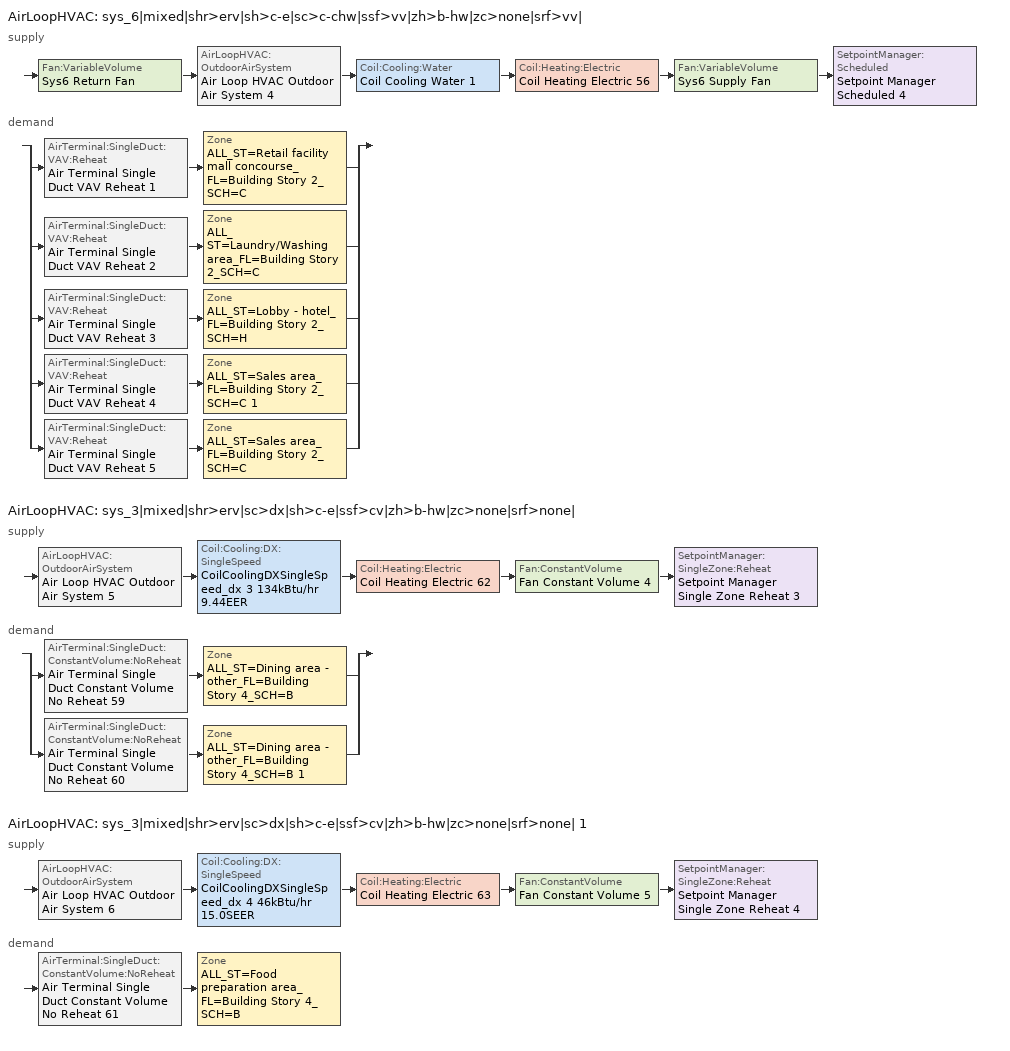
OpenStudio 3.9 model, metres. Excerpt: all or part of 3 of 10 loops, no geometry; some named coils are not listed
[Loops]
AirLoopHVAC 'sys_6|mixed|shr>erv|sh>c-e|sc>c-chw|ssf>vv|zh>b-hw|zc>none|srf>vv|'
 supply: Fan:VariableVolume 'Sys6 Return Fan' > AirLoopHVAC:OutdoorAirSystem 'Air Loop HVAC Outdoor Air System 4' > Coil:Cooling:Water 'Coil Cooling Water 1' > Coil:Heating:Electric 'Coil Heating Electric 56' > Fan:VariableVolume 'Sys6 Supply Fan' > SetpointManager:Scheduled 'Setpoint Manager Scheduled 4'
 demand: split
  | AirTerminal:SingleDuct:VAV:Reheat 'Air Terminal Single Duct VAV Reheat 1' > Zone 'ALL_ST=Retail facility mall concourse_FL=Building Story 2_SCH=C'
  | AirTerminal:SingleDuct:VAV:Reheat 'Air Terminal Single Duct VAV Reheat 2' > Zone 'ALL_ST=Laundry/Washing area_FL=Building Story 2_SCH=C'
  | AirTerminal:SingleDuct:VAV:Reheat 'Air Terminal Single Duct VAV Reheat 3' > Zone 'ALL_ST=Lobby - hotel_FL=Building Story 2_SCH=H'
  | AirTerminal:SingleDuct:VAV:Reheat 'Air Terminal Single Duct VAV Reheat 4' > Zone 'ALL_ST=Sales area_FL=Building Story 2_SCH=C 1'
  | AirTerminal:SingleDuct:VAV:Reheat 'Air Terminal Single Duct VAV Reheat 5' > Zone 'ALL_ST=Sales area_FL=Building Story 2_SCH=C'
AirLoopHVAC 'sys_3|mixed|shr>erv|sc>dx|sh>c-e|ssf>cv|zh>b-hw|zc>none|srf>none|'
 supply: AirLoopHVAC:OutdoorAirSystem 'Air Loop HVAC Outdoor Air System 5' > Coil:Cooling:DX:SingleSpeed 'CoilCoolingDXSingleSpeed_dx 3 134kBtu/hr 9.44EER' > Coil:Heating:Electric 'Coil Heating Electric 62' > Fan:ConstantVolume 'Fan Constant Volume 4' > SetpointManager:SingleZone:Reheat 'Setpoint Manager Single Zone Reheat 3'
 demand: split
  | AirTerminal:SingleDuct:ConstantVolume:NoReheat 'Air Terminal Single Duct Constant Volume No Reheat 59' > Zone 'ALL_ST=Dining area - other_FL=Building Story 4_SCH=B'
  | AirTerminal:SingleDuct:ConstantVolume:NoReheat 'Air Terminal Single Duct Constant Volume No Reheat 60' > Zone 'ALL_ST=Dining area - other_FL=Building Story 4_SCH=B 1'
AirLoopHVAC 'sys_3|mixed|shr>erv|sc>dx|sh>c-e|ssf>cv|zh>b-hw|zc>none|srf>none| 1'
 supply: AirLoopHVAC:OutdoorAirSystem 'Air Loop HVAC Outdoor Air System 6' > Coil:Cooling:DX:SingleSpeed 'CoilCoolingDXSingleSpeed_dx 4 46kBtu/hr 15.0SEER' > Coil:Heating:Electric 'Coil Heating Electric 63' > Fan:ConstantVolume 'Fan Constant Volume 5' > SetpointManager:SingleZone:Reheat 'Setpoint Manager Single Zone Reheat 4'
 demand: AirTerminal:SingleDuct:ConstantVolume:NoReheat 'Air Terminal Single Duct Constant Volume No Reheat 61' > Zone 'ALL_ST=Food preparation area_FL=Building Story 4_SCH=B'
[Sizing:Zone] Zone Cooling Design Supply Air Temperature Input Method=TemperatureDifference; Zone Cooling Design Supply Air Temperature {C}=14; Zone Cooling Design Supply Air Temperature Difference {deltaC}=11; Zone Heating Design Supply Air Temperature Input Method=TemperatureDifference; Zone Heating Design Supply Air Temperature {C}=40; Zone Heating Design Supply Air Temperature Difference {deltaC}=21; Zone Cooling Design Supply Air Humidity Ratio {kg-H2O/kg-air}=0.0085; Zone Heating Design Supply Air Humidity Ratio {kg-H2O/kg-air}=0.008; Zone Heating Sizing Factor=1.3; Zone Cooling Sizing Factor=1.1; Cooling Design Air Flow Method=DesignDay; Heating Design Air Flow Method=DesignDay; Account for Dedicated Outdoor Air System=No; Dedicated Outdoor Air System Control Strategy=NeutralSupplyAir; Dedicated Outdoor Air Low Setpoint Temperature for Design {C}=autosize; Dedicated Outdoor Air High Setpoint Temperature for Design {C}=autosize; Zone Load Sizing Method=Sensible Load Only No Latent Load; Zone Latent Cooling Design Supply Air Humidity Ratio Input Method=HumidityRatioDifference; Zone Cooling Design Supply Air Humidity Ratio Difference {kgWater/kgDryAir}=0.005; Zone Latent Heating Design Supply Air Humidity Ratio Input Method=HumidityRatioDifference; Zone Humidification Design Supply Air Humidity Ratio Difference {kgWater/kgDryAir}=0.005; Sizing Option=Coincident
ALL_ST=Sales area_FL=Building Story 2_SCH=C; ALL_ST=Retail facility mall concourse_FL=Building Story 2_SCH=C; ALL_ST=Dining area - other_FL=Building Story 4_SCH=B; ALL_ST=Sales area_FL=Building Story 2_SCH=C 1; ALL_ST=Dining area - other_FL=Building Story 4_SCH=B 1; ALL_ST=Laundry/Washing area_FL=Building Story 2_SCH=C; ALL_ST=Lobby - hotel_FL=Building Story 2_SCH=H; ALL_ST=Food preparation area_FL=Building Story 4_SCH=B
[Zone equipment]
ALL_ST=Sales area_FL=Building Story 2_SCH=C: Zone HVAC Baseboard Convective Water 63, Air Terminal Single Duct VAV Reheat 5
ALL_ST=Retail facility mall concourse_FL=Building Story 2_SCH=C: Zone HVAC Baseboard Convective Water 59, Air Terminal Single Duct VAV Reheat 1
ALL_ST=Dining area - other_FL=Building Story 4_SCH=B: Zone HVAC Baseboard Convective Water 64, Air Terminal Single Duct Constant Volume No Reheat 59
ALL_ST=Sales area_FL=Building Story 2_SCH=C 1: Zone HVAC Baseboard Convective Water 62, Air Terminal Single Duct VAV Reheat 4
ALL_ST=Dining area - other_FL=Building Story 4_SCH=B 1: Zone HVAC Baseboard Convective Water 65, Air Terminal Single Duct Constant Volume No Reheat 60
ALL_ST=Laundry/Washing area_FL=Building Story 2_SCH=C: Zone HVAC Baseboard Convective Water 60, Air Terminal Single Duct VAV Reheat 2
ALL_ST=Lobby - hotel_FL=Building Story 2_SCH=H: Zone HVAC Baseboard Convective Water 61, Air Terminal Single Duct VAV Reheat 3
ALL_ST=Food preparation area_FL=Building Story 4_SCH=B: Zone HVAC Baseboard Convective Water 66, Air Terminal Single Duct Constant Volume No Reheat 61
[AirLoopHVAC] Design Supply Air Flow Rate {m3/s}=autosize; Design Return Air Flow Fraction of Supply Air Flow=1
Name | Availability Schedule
sys_6|mixed|shr>erv|sh>c-e|sc>c-chw|ssf>vv|zh>b-hw|zc>none|srf>vv| | sys_6|mixed|shr>none|sh>c-e|sc>c-chw|ssf>vv|zh>b-hw|zc>none|srf>vv| Occ Sch
sys_3|mixed|shr>erv|sc>dx|sh>c-e|ssf>cv|zh>b-hw|zc>none|srf>none| | sys_3|mixed|shr>none|sc>dx|sh>c-e|ssf>cv|zh>b-hw|zc>none|srf>none| Occ Sch
sys_3|mixed|shr>erv|sc>dx|sh>c-e|ssf>cv|zh>b-hw|zc>none|srf>none| 1 | sys_3|mixed|shr>none|sc>dx|sh>c-e|ssf>cv|zh>b-hw|zc>none|srf>none| 1 Occ Sch
[Sizing:System] Design Outdoor Air Flow Rate {m3/s}=Autosize; Preheat Design Temperature {C}=7; Preheat Design Humidity Ratio {kg-H2O/kg-Air}=0.008; Precool Design Humidity Ratio {kg-H2O/kg-Air}=0.008; Central Cooling Design Supply Air Temperature {C}=13; 100% Outdoor Air in Cooling=No; 100% Outdoor Air in Heating=No; Central Cooling Design Supply Air Humidity Ratio {kg-H2O/kg-Air}=0.0085; Zone Maximum Outdoor Air Fraction=1; Cooling Supply Air Flow Rate Per Floor Area {m3/s-m2}=0.00996765; Cooling Fraction of Autosized Cooling Supply Air Flow Rate=1; Cooling Supply Air Flow Rate Per Unit Cooling Capacity {m3/s-W}=3.94755e-05; Heating Supply Air Flow Rate Per Floor Area {m3/s-m2}=0.00996765; Heating Fraction of Autosized Heating Supply Air Flow Rate=1; Heating Fraction of Autosized Cooling Supply Air Flow Rate=1; Heating Supply Air Flow Rate Per Unit Heating Capacity {m3/s-W}=3.15882e-05; Cooling Design Capacity Method=CoolingDesignCapacity; Cooling Design Capacity {W}=autosize; Cooling Design Capacity Per Floor Area {W/m2}=234.7; Fraction of Autosized Cooling Design Capacity=1; Heating Design Capacity Method=HeatingDesignCapacity; Heating Design Capacity {W}=autosize; Heating Design Capacity Per Floor Area {W/m2}=157; Fraction of Autosized Heating Design Capacity=1; Central Cooling Capacity Control Method=OnOff; Occupant Diversity=autosize
Name | Central Heating Maximum System Air Flow Ratio | Precool Design Temperature {C} | Central Heating Design Supply Air Temperature {C} | Type of Load to Size On | Sizing Option | Central Heating Design Supply Air Humidity Ratio {kg-H2O/kg-Air} | Cooling Design Air Flow Method | Cooling Design Air Flow Rate {m3/s} | Heating Design Air Flow Method | Heating Design Air Flow Rate {m3/s} | System Outdoor Air Method
sys_6|mixed|shr>erv|sh>c-e|sc>c-chw|ssf>vv|zh>b-hw|zc>none|srf>vv| | 0.3 | 12.8 | 13.1
sys_3|mixed|shr>erv|sc>dx|sh>c-e|ssf>cv|zh>b-hw|zc>none|srf>none|; sys_3|mixed|shr>erv|sc>dx|sh>c-e|ssf>cv|zh>b-hw|zc>none|srf>none| 1 | 1 | 13 | 43 | Sensible | NonCoincident | 0.008 | DesignDay | 0 | DesignDay | 0 | ZoneSum
[Fan:ConstantVolume] Availability Schedule=Always On Discrete; Fan Total Efficiency=0.39975; Pressure Rise {Pa}=640; Maximum Flow Rate {m3/s}=AutoSize; Motor Efficiency=0.615
Fan Constant Volume 4; Fan Constant Volume 5
[Coil:Cooling:DX:SingleSpeed] Availability Schedule=Always On Discrete; Rated Total Cooling Capacity {W}=autosize; Rated Sensible Heat Ratio=autosize; Rated Air Flow Rate {m3/s}=autosize; Rated Evaporator Fan Power Per Volume Flow Rate 2017 {W/(m3/s)}=773.3; Rated Evaporator Fan Power Per Volume Flow Rate 2023 {W/(m3/s)}=934.4; Total Cooling Capacity Function of Temperature Curve=DXCOOL-NECB2011-REF-CAPFT; Total Cooling Capacity Function of Flow Fraction Curve=DXCOOL-NECB2011-REF-CAPFFLOW; Energy Input Ratio Function of Temperature Curve=DXCOOL-NECB2011-REF-COOLEIRFT; Energy Input Ratio Function of Flow Fraction Curve=DXCOOL-NECB2011-REF-COOLEIRFFLOW; Part Load Fraction Correlation Curve=DXCOOL-NECB2011-REF-COOLPLFFPLR; Minimum Outdoor Dry-Bulb Temperature for Compressor Operation {C}=-25; Nominal Time for Condensate Removal to Begin {s}=0; Ratio of Initial Moisture Evaporation Rate and Steady State Latent Capacity=0; Maximum Cycling Rate {cycles/hr}=0; Latent Capacity Time Constant {s}=0; Condenser Type=AirCooled; Evaporative Condenser Effectiveness=0.9; Evaporative Condenser Air Flow Rate {m3/s}=autosize; Evaporative Condenser Pump Rated Power Consumption {W}=autosize; Crankcase Heater Capacity {W}=0; Maximum Outdoor Dry-Bulb Temperature for Crankcase Heater Operation {C}=10; Basin Heater Capacity {W/K}=0; Basin Heater Setpoint Temperature {C}=2
Name | Rated COP {W/W}
CoilCoolingDXSingleSpeed_dx 3 134kBtu/hr 9.44EER | 3.28022
CoilCoolingDXSingleSpeed_dx 4 46kBtu/hr 15.0SEER | 3.984
[Controller:OutdoorAir] Minimum Outdoor Air Flow Rate {m3/s}=autosize; Maximum Outdoor Air Flow Rate {m3/s}=Autosize; Economizer Control Action Type=ModulateFlow; Lockout Type=NoLockout; Minimum Limit Type=FixedMinimum; High Humidity Control=No; High Humidity Outdoor Air Flow Ratio=1; Control High Indoor Humidity Based on Outdoor Humidity Ratio=Yes; Heat Recovery Bypass Control Type=BypassWhenOAFlowGreaterThanMinimum; Economizer Operation Staging=InterlockedWithMechanicalCooling
Name | Economizer Control Type | Minimum Outdoor Air Schedule | Controller Mechanical Ventilation | Economizer Maximum Limit Dry-Bulb Temperature {C} | Economizer Maximum Limit Enthalpy {J/kg} | Economizer Minimum Limit Dry-Bulb Temperature {C}
Controller Outdoor Air 4 | DifferentialEnthalpy | sys_6|mixed|shr>none|sh>c-e|sc>c-chw|ssf>vv|zh>b-hw|zc>none|srf>vv| Occ Sch | Controller Mechanical Ventilation 4
Controller Outdoor Air 5 | DifferentialEnthalpy | sys_3|mixed|shr>none|sc>dx|sh>c-e|ssf>cv|zh>b-hw|zc>none|srf>none| Occ Sch | Controller Mechanical Ventilation 5
Controller Outdoor Air 6 | NoEconomizer | sys_3|mixed|shr>none|sc>dx|sh>c-e|ssf>cv|zh>b-hw|zc>none|srf>none| 1 Occ Sch | Controller Mechanical Ventilation 6 | 28 | 64000 | -100
[Controller:MechanicalVentilation] Availability Schedule=Always On Discrete; System Outdoor Air Method=ZoneSum
Controller Mechanical Ventilation 4; Controller Mechanical Ventilation 5; Controller Mechanical Ventilation 6
[AirLoopHVAC:OutdoorAirSystem]
Name | Controller
Air Loop HVAC Outdoor Air System 4 | Controller Outdoor Air 4
Air Loop HVAC Outdoor Air System 5 | Controller Outdoor Air 5
Air Loop HVAC Outdoor Air System 6 | Controller Outdoor Air 6
[SetpointManager:Scheduled]
Setpoint Manager Scheduled 4: Control Variable=Temperature; Schedule=Supply Air Temp; Setpoint Node or NodeList=sys_6|mixed|shr>erv|sh>c-e|sc>c-chw|ssf>vv|zh>b-hw|zc>none|srf>vv| Supply Outlet Node
[Coil:Heating:Electric] Availability Schedule=Always On Discrete
Name | Nominal Capacity {W}
Coil Heating Electric 56; Coil Heating Electric 62; Coil Heating Electric 63
Coil Heating Electric 57 | 7635.11
Coil Heating Electric 58 | 3725.75
Coil Heating Electric 59 | 20455.1
Coil Heating Electric 60 | 3092.76
Coil Heating Electric 61 | 1889.01
[AirTerminal:SingleDuct:ConstantVolume:NoReheat] Availability Schedule=Always On Discrete; Maximum Air Flow Rate {m3/s}=AutoSize
Air Terminal Single Duct Constant Volume No Reheat 59; Air Terminal Single Duct Constant Volume No Reheat 60; Air Terminal Single Duct Constant Volume No Reheat 61
[SetpointManager:SingleZone:Reheat] Minimum Supply Air Temperature {C}=13; Maximum Supply Air Temperature {C}=43
Name | Control Zone | Setpoint Node or NodeList
Setpoint Manager Single Zone Reheat 3 | ALL_ST=Dining area - other_FL=Building Story 4_SCH=B | sys_3|mixed|shr>erv|sc>dx|sh>c-e|ssf>cv|zh>b-hw|zc>none|srf>none| Supply Outlet Node
Setpoint Manager Single Zone Reheat 4 | ALL_ST=Food preparation area_FL=Building Story 4_SCH=B | sys_3|mixed|shr>erv|sc>dx|sh>c-e|ssf>cv|zh>b-hw|zc>none|srf>none| 1 Supply Outlet Node
[Fan:VariableVolume] Availability Schedule=Always On Discrete; Maximum Flow Rate {m3/s}=Autosize; Fan Power Minimum Flow Rate Input Method=Fraction; Fan Power Minimum Flow Fraction=0.68; Fan Power Minimum Air Flow Rate {m3/s}=0; Motor In Airstream Fraction=1; Fan Power Coefficient 1=-2.4176; Fan Power Coefficient 2=9.5874; Fan Power Coefficient 3=-11.559; Fan Power Coefficient 4=5.4009; Fan Power Coefficient 5=0
Name | Fan Total Efficiency | Pressure Rise {Pa} | Motor Efficiency
Sys6 Supply Fan | 0.549965 | 1000 | 0.8461
Sys6 Return Fan | 0.299975 | 250 | 0.4615
[AirTerminal:SingleDuct:VAV:Reheat] Availability Schedule=Always On Discrete; Maximum Air Flow Rate {m3/s}=AutoSize; Zone Minimum Air Flow Input Method=Constant; Constant Minimum Air Flow Fraction=0.3; Maximum Hot Water or Steam Flow Rate {m3/s}=AutoSize; Minimum Hot Water or Steam Flow Rate {m3/s}=0; Convergence Tolerance=0.001; Damper Heating Action=Normal; Maximum Flow per Zone Floor Area During Reheat {m3/s-m2}=AutoSize; Maximum Flow Fraction During Reheat=0.5; Maximum Reheat Air Temperature {C}=43; Control For Outdoor Air=No
Name | Fixed Minimum Air Flow Rate {m3/s} | Reheat Coil
Air Terminal Single Duct VAV Reheat 1 | 0.377724 | Coil Heating Electric 57
Air Terminal Single Duct VAV Reheat 2 | 0.156079 | Coil Heating Electric 58
Air Terminal Single Duct VAV Reheat 3 | 2.61637 | Coil Heating Electric 59
Air Terminal Single Duct VAV Reheat 4 | 0.134143 | Coil Heating Electric 60
Air Terminal Single Duct VAV Reheat 5 | 0.155338 | Coil Heating Electric 61
[Schedule:Ruleset]
Name | Default Day Schedule | Summer Design Day Schedule | Winter Design Day Schedule
Supply Air Temp | Supply Air Temp Default
sys_3|mixed|shr>none|sc>dx|sh>c-e|ssf>cv|zh>b-hw|zc>none|srf>none| Occ Sch | sys_3|mixed|shr>none|sc>dx|sh>c-e|ssf>cv|zh>b-hw|zc>none|srf>none| Occ Sch Default | sys_3|mixed|shr>none|sc>dx|sh>c-e|ssf>cv|zh>b-hw|zc>none|srf>none| Occ Sch Summer Design Day | sys_3|mixed|shr>none|sc>dx|sh>c-e|ssf>cv|zh>b-hw|zc>none|srf>none| Occ Sch Winter Design Day
sys_3|mixed|shr>none|sc>dx|sh>c-e|ssf>cv|zh>b-hw|zc>none|srf>none| 1 Occ Sch | sys_3|mixed|shr>none|sc>dx|sh>c-e|ssf>cv|zh>b-hw|zc>none|srf>none| 1 Occ Sch Default | sys_3|mixed|shr>none|sc>dx|sh>c-e|ssf>cv|zh>b-hw|zc>none|srf>none| 1 Occ Sch Summer Design Day | sys_3|mixed|shr>none|sc>dx|sh>c-e|ssf>cv|zh>b-hw|zc>none|srf>none| 1 Occ Sch Winter Design Day
sys_6|mixed|shr>none|sh>c-e|sc>c-chw|ssf>vv|zh>b-hw|zc>none|srf>vv| Occ Sch | sys_6|mixed|shr>none|sh>c-e|sc>c-chw|ssf>vv|zh>b-hw|zc>none|srf>vv| Occ Sch Default | sys_6|mixed|shr>none|sh>c-e|sc>c-chw|ssf>vv|zh>b-hw|zc>none|srf>vv| Occ Sch Summer Design Day | sys_6|mixed|shr>none|sh>c-e|sc>c-chw|ssf>vv|zh>b-hw|zc>none|srf>vv| Occ Sch Winter Design Day
[Schedule:Day]
Supply Air Temp Default: 24, 0, 13
sys_3|mixed|shr>none|sc>dx|sh>c-e|ssf>cv|zh>b-hw|zc>none|srf>none| Occ Sch Default; sys_3|mixed|shr>none|sc>dx|sh>c-e|ssf>cv|zh>b-hw|zc>none|srf>none| 1 Occ Sch Default: 1, 0, 1, 10, 0, 0, 24, 0, 1
sys_3|mixed|shr>none|sc>dx|sh>c-e|ssf>cv|zh>b-hw|zc>none|srf>none| Occ Sch Winter Design Day; sys_3|mixed|shr>none|sc>dx|sh>c-e|ssf>cv|zh>b-hw|zc>none|srf>none| Occ Sch Summer Design Day; sys_3|mixed|shr>none|sc>dx|sh>c-e|ssf>cv|zh>b-hw|zc>none|srf>none| 1 Occ Sch Winter Design Day; sys_3|mixed|shr>none|sc>dx|sh>c-e|ssf>cv|zh>b-hw|zc>none|srf>none| 1 Occ Sch Summer Design Day; sys_6|mixed|shr>none|sh>c-e|sc>c-chw|ssf>vv|zh>b-hw|zc>none|srf>vv| Occ Sch Default; sys_6|mixed|shr>none|sh>c-e|sc>c-chw|ssf>vv|zh>b-hw|zc>none|srf>vv| Occ Sch Winter Design Day; sys_6|mixed|shr>none|sh>c-e|sc>c-chw|ssf>vv|zh>b-hw|zc>none|srf>vv| Occ Sch Summer Design Day; Schedule Day 18; Schedule Day 19: 24, 0, 1
Schedule Day 10; Schedule Day 12: 2, 0, 1, 10, 0, 0, 24, 0, 1
Schedule Day 11; Schedule Day 13: 1, 0, 0, 2, 0, 1, 11, 0, 0, 23, 0, 1, 24, 0, 0
[Schedule:Rule] Date Specification Type=DateRange; Start Month=1; End Month=12
Name | Schedule Ruleset | Rule Order | Day Schedule | Apply Saturday | Start Day | End Day | Apply Sunday
Schedule Rule 112 | sys_3|mixed|shr>none|sc>dx|sh>c-e|ssf>cv|zh>b-hw|zc>none|srf>none| Occ Sch | 1 | Schedule Day 10 | Yes | 7 | 30
Schedule Rule 113 | sys_3|mixed|shr>none|sc>dx|sh>c-e|ssf>cv|zh>b-hw|zc>none|srf>none| Occ Sch | 0 | Schedule Day 11 |  | 1 | 31 | Yes
Schedule Rule 114 | sys_3|mixed|shr>none|sc>dx|sh>c-e|ssf>cv|zh>b-hw|zc>none|srf>none| 1 Occ Sch | 1 | Schedule Day 12 | Yes | 7 | 30
Schedule Rule 115 | sys_3|mixed|shr>none|sc>dx|sh>c-e|ssf>cv|zh>b-hw|zc>none|srf>none| 1 Occ Sch | 0 | Schedule Day 13 |  | 1 | 31 | Yes
Schedule Rule 120 | sys_6|mixed|shr>none|sh>c-e|sc>c-chw|ssf>vv|zh>b-hw|zc>none|srf>vv| Occ Sch | 1 | Schedule Day 18 | Yes | 7 | 30
Schedule Rule 121 | sys_6|mixed|shr>none|sh>c-e|sc>c-chw|ssf>vv|zh>b-hw|zc>none|srf>vv| Occ Sch | 0 | Schedule Day 19 |  | 1 | 31 | Yes
[Schedule:Constant]
Always On Discrete: Value=1
[Curve:Biquadratic] Minimum Value of x=13; Maximum Value of x=24; Minimum Value of y=24; Maximum Value of y=46
Name | Coefficient1 Constant | Coefficient2 x | Coefficient3 x**2 | Coefficient4 y | Coefficient5 y**2 | Coefficient6 x*y
DXCOOL-NECB2011-REF-CAPFT | 0.867905 | 0.0142459 | 0.00055436 | -0.0075575 | 3.3e-05 | -0.0001918
DXCOOL-NECB2011-REF-COOLEIRFT | 0.114171 | 0.0281822 | -0.0004199 | 0.0214108 | 0.000161028 | -0.000679104
[Curve:Quadratic] Minimum Value of x=0.5; Maximum Value of x=1.5
Name | Coefficient1 Constant | Coefficient2 x | Coefficient3 x**2
DXCOOL-NECB2011-REF-CAPFFLOW | 0.8 | 0.2 | 0
DXCOOL-NECB2011-REF-COOLEIRFFLOW | 1.1552 | -0.1808 | 0.0256
[Curve:Cubic]
DXCOOL-NECB2011-REF-COOLPLFFPLR: Coefficient1 Constant=0.0277; Coefficient2 x=4.9151; Coefficient3 x**2=-8.184; Coefficient4 x**3=4.2702; Minimum Value of x=0.7; Maximum Value of x=1
